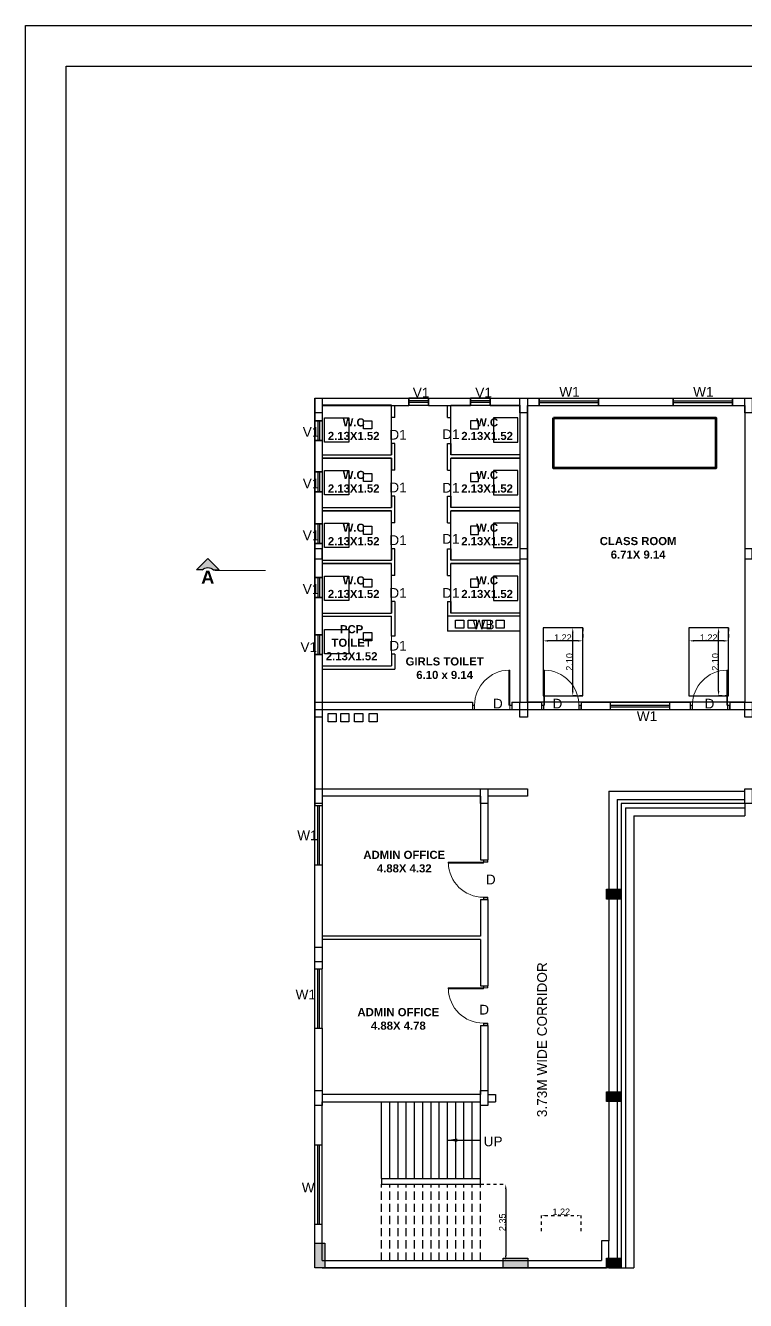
# Model space of a CAD drawing. Header units: metres. Extents: x -1744 to -758, y -4183 to -3914.
# Drawn here: x -1204.61 to -1182.41, y -4125.11 to -4085.82 of the extents above; entities that cross this region are included whole.
import ezdxf
from ezdxf.enums import TextEntityAlignment as Align

# ---------------------------------------------------------------- set-up
doc = ezdxf.new("R2010")
doc.units = ezdxf.units.M
doc.header["$PDMODE"] = 3
doc.linetypes.add('DOT2', pattern=[0.125, 0, -0.125])
doc.linetypes.add('HIDDEN', pattern=[0.375, 0.25, -0.125])
for name, color, linetype in [('A-STAIR-2', 54, 'Continuous'), ('A4-RCC CLMN-F', 4, 'Continuous'), ('BLK_1_FLR_0_BLT_UP_AREA', 13, 'Continuous'), ('BLK_1_FLR_0_DRINKING_WATER', 7, 'Continuous'), ('BLK_1_FLR_0_EXIT_WIDTH_STAIR', 1, 'Continuous'), ('BLK_1_FLR_0_REGULAR_ROOM_1', 2, 'Continuous'), ('BLK_1_FLR_0_WASH', 55, 'Continuous'), ('BLK_1_FLR_0_WATER_CLOSET', 213, 'Continuous'), ('DOOR_OPEN', 180, 'Continuous'), ('TEXT', 7, 'Continuous'), ('TEXT NOTES', 200, 'Continuous'), ('TOILET_VENTILATION', 6, 'Continuous'), ('WALL', 7, 'Continuous'), ('WIN', 4, 'Continuous'), ('WINDOW', 215, 'Continuous')]:
    doc.layers.add(name, color=color, linetype=linetype)
for name, color, linetype, lineweight in [('A_---WALLS', 255, 'Continuous', 30), ('BLK_1_FLR_0_ EXIT_WIDTH_ DOOR', 2, 'Continuous', 9), ('BLK_1_FLR_0_ROOM_1_LIGHT_VENTILATION_1', 232, 'Continuous', 0), ('BLK_1_FLR_0_SP_WC', 233, 'Continuous', 0), ('DOOR', 11, 'Continuous', 18)]:
    doc.layers.add(name, color=color, linetype=linetype, lineweight=lineweight)
doc.styles.add('CORPORATION', font='arial.ttf')
doc.styles.add('KK', font='arial.ttf', dxfattribs={"width": 0.75})
doc.styles.get("Standard").update_dxf_attribs({"font": 'arial.ttf'})
doc.styles.add('TITLE', font='arialbd.ttf')
doc.dimstyles.new('Dim-outter', dxfattribs={"dimtxt": 1, "dimasz": 1, "dimexe": 0, "dimexo": 0, "dimgap": 1, "dimtad": 1, "dimlfac": -1, "dimzin": 3, "dimdsep": 46, "dimtxsty": 'CORPORATION', "dimblk": 'ARCHTICK', "dimcen": 0.125, "dimclrd": 8, "dimclre": 8, "dimclrt": 256, "dimazin": 0, "dimtfac": 0.5, "dimtix": 1, "dimtmove": 2, "dimatfit": 3, "dimfxl": 0, "dimtolj": 1, "dimtzin": 0, "dimarcsym": 0})
doc.dimstyles.new('ISO-25', dxfattribs={"dimscale": 0, "dimtxt": 0.23, "dimasz": 0.15, "dimexe": 1.25, "dimexo": 0.625, "dimgap": 0, "dimtad": 0, "dimzin": 1, "dimdsep": 46, "dimtxsty": 'Standard', "dimblk": 'OBLIQUE', "dimcen": 0, "dimse1": 1, "dimse2": 1, "dimclrd": 256, "dimclrt": 256, "dimadec": 0, "dimazin": 2, "dimtfac": 1, "dimtix": 1, "dimtofl": 0, "dimtmove": 0, "dimatfit": 3, "dimfxl": 0, "dimtolj": 1, "dimarcsym": 0})

# ---------------------------------------------------------------- blocks, each defined once
blk = doc.blocks.new('_ArchTick')
at = {"color": 0, "linetype": 'ByBlock', "const_width": 0.15}
blk.add_lwpolyline([(-0.5, -0.5), (0.5, 0.5)], dxfattribs=at)
blk = doc.blocks.new('D-915')
for p, q in [((70, 900), (50, 900)), ((50, 100), (50, 900)), ((70, 100), (70, 900)), ((50, 100), (70, 100))]:
    blk.add_line(p, q)
for points in [[(0, 100), (50, 100), (50, 0), (0, 0)], [(5, 95), (45, 95), (45, 5), (5, 5)], [(850, 100), (900, 100), (900, 0), (850, 0)], [(855, 95), (895, 95), (895, 5), (855, 5)]]:
    blk.add_lwpolyline(points, close=True)
blk.add_arc((50, 100), 800, 359.9791, 88.5704)
blk = doc.blocks.new('A$C0E13561B')
at = {"ltscale": 0.25}
blk.add_hatch(color=256, dxfattribs=at).paths.add_polyline_path([(0, 0), (-5, -5), (-2.5, -5, -0.412919), (2.5, -5), (5, -5)])
for points in [[(-2.5, -5), (-5, -5), (0, 0)], [(2.5, -5), (5, -5), (0, 0)]]:
    blk.add_lwpolyline(points, dxfattribs=at)
blk.add_arc((0, -7.51), 3.54, 45.1266, 134.8734, dxfattribs=at)
blk = doc.blocks.new('*D540')
at = {"layer": 'BLK_1_FLR_0_EXIT_WIDTH_STAIR', "color": 1, "linetype": 'DOT2', "ltscale": 0.1}
for p, q in [((-1190.583, -4121.525), (-1189.803, -4121.525)), ((-1190.583, -4123.88), (-1189.803, -4123.88))]:
    blk.add_line(p, q, dxfattribs=at)
at = {"layer": 'BLK_1_FLR_0_EXIT_WIDTH_STAIR', "color": 1, "ltscale": 0.1}
blk.add_line((-1189.803, -4121.675), (-1189.803, -4123.73), dxfattribs=at)
for points in [[(-1189.828, -4121.675), (-1189.778, -4121.675), (-1189.803, -4121.525)], [(-1189.828, -4123.73), (-1189.778, -4123.73), (-1189.803, -4123.88)]]:
    blk.add_solid(points, dxfattribs=at)
at = {"layer": 'DEFPOINTS', "color": 0, "ltscale": 0.1}
for p in [(-1190.583, -4121.525), (-1190.583, -4123.88), (-1189.803, -4123.88)]:
    blk.add_point(p, dxfattribs=at)
at = {"layer": 'BLK_1_FLR_0_EXIT_WIDTH_STAIR', "color": 1, "ltscale": 0.1, "insert": (-1189.905, -4122.702), "char_height": 0.2, "attachment_point": 5, "rotation": 90}
blk.add_mtext('\\A1;2.35', dxfattribs=at)
blk = doc.blocks.new('*D562')
at = {"layer": 'BLK_1_FLR_0_ EXIT_WIDTH_ DOOR', "linetype": 'DOT2', "lineweight": -2, "ltscale": 0.05}
for p, q in [((-1188.701, -4122.978), (-1188.701, -4122.489)), ((-1188.601, -4122.489), (-1187.579, -4122.489)), ((-1187.479, -4122.978), (-1187.479, -4122.489))]:
    blk.add_line(p, q, dxfattribs=at)
at = {"layer": 'BLK_1_FLR_0_ EXIT_WIDTH_ DOOR', "ltscale": 0.05}
for points in [[(-1188.601, -4122.472), (-1188.601, -4122.505), (-1188.701, -4122.489)], [(-1187.579, -4122.472), (-1187.579, -4122.505), (-1187.479, -4122.489)]]:
    blk.add_solid(points, dxfattribs=at)
at = {"layer": 'DEFPOINTS', "color": 0, "ltscale": 0.05}
for p in [(-1187.479, -4122.489), (-1188.701, -4123.278), (-1187.479, -4123.278)]:
    blk.add_point(p, dxfattribs=at)
at = {"layer": 'BLK_1_FLR_0_ EXIT_WIDTH_ DOOR', "ltscale": 0.05, "insert": (-1188.09, -4122.378), "char_height": 0.2, "attachment_point": 5, "style": 'CORPORATION'}
blk.add_mtext('\\A1;1.22', dxfattribs=at)
blk = doc.blocks.new('*D589')
at = {"layer": 'DEFPOINTS', "color": 0, "ltscale": 0.1}
for p in [(-1188.65, -4104.381), (-1187.43, -4104.381), (-1188.65, -4104.782)]:
    blk.add_point(p, dxfattribs=at)
at = {"layer": 'DOOR_OPEN', "color": 1, "linetype": 'DOT2', "ltscale": 0.1}
for p, q in [((-1188.65, -4104.381), (-1188.65, -4104.782)), ((-1187.43, -4104.381), (-1187.43, -4104.782))]:
    blk.add_line(p, q, dxfattribs=at)
at = {"layer": 'DOOR_OPEN', "color": 1, "ltscale": 0.1}
blk.add_line((-1187.58, -4104.782), (-1188.5, -4104.782), dxfattribs=at)
for points in [[(-1188.5, -4104.757), (-1188.5, -4104.807), (-1188.65, -4104.782)], [(-1187.58, -4104.757), (-1187.58, -4104.807), (-1187.43, -4104.782)]]:
    blk.add_solid(points, dxfattribs=at)
at = {"layer": 'DOOR_OPEN', "color": 1, "ltscale": 0.1, "insert": (-1188.04, -4104.681), "char_height": 0.2, "attachment_point": 5}
blk.add_mtext('\\A1;1.22', dxfattribs=at)
blk = doc.blocks.new('*D590')
at = {"layer": 'DEFPOINTS', "color": 0, "ltscale": 0.1}
for p in [(-1187.737, -4104.381), (-1187.43, -4104.381), (-1187.43, -4106.481)]:
    blk.add_point(p, dxfattribs=at)
at = {"layer": 'DOOR_OPEN', "color": 2, "linetype": 'DOT2', "ltscale": 0.1}
for p, q in [((-1187.43, -4104.381), (-1187.737, -4104.381)), ((-1187.43, -4106.481), (-1187.737, -4106.481))]:
    blk.add_line(p, q, dxfattribs=at)
at = {"layer": 'DOOR_OPEN', "color": 2, "ltscale": 0.1}
blk.add_line((-1187.737, -4106.331), (-1187.737, -4104.531), dxfattribs=at)
for points in [[(-1187.762, -4104.531), (-1187.712, -4104.531), (-1187.737, -4104.381)], [(-1187.762, -4106.331), (-1187.712, -4106.331), (-1187.737, -4106.481)]]:
    blk.add_solid(points, dxfattribs=at)
at = {"layer": 'DOOR_OPEN', "color": 2, "ltscale": 0.1, "insert": (-1187.839, -4105.431), "char_height": 0.2, "attachment_point": 5, "rotation": 90}
blk.add_mtext('\\A1;2.10', dxfattribs=at)
blk = doc.blocks.new('*D591')
at = {"layer": 'DEFPOINTS', "color": 0, "ltscale": 0.1}
for p in [(-1184.155, -4104.381), (-1182.935, -4104.381), (-1184.155, -4104.782)]:
    blk.add_point(p, dxfattribs=at)
at = {"layer": 'DOOR_OPEN', "color": 1, "linetype": 'DOT2', "ltscale": 0.1}
for p, q in [((-1184.155, -4104.381), (-1184.155, -4104.782)), ((-1182.935, -4104.381), (-1182.935, -4104.782))]:
    blk.add_line(p, q, dxfattribs=at)
at = {"layer": 'DOOR_OPEN', "color": 1, "ltscale": 0.1}
blk.add_line((-1183.085, -4104.782), (-1184.005, -4104.782), dxfattribs=at)
for points in [[(-1184.005, -4104.757), (-1184.005, -4104.807), (-1184.155, -4104.782)], [(-1183.085, -4104.757), (-1183.085, -4104.807), (-1182.935, -4104.782)]]:
    blk.add_solid(points, dxfattribs=at)
at = {"layer": 'DOOR_OPEN', "color": 1, "ltscale": 0.1, "insert": (-1183.545, -4104.681), "char_height": 0.2, "attachment_point": 5}
blk.add_mtext('\\A1;1.22', dxfattribs=at)
blk = doc.blocks.new('*D592')
at = {"layer": 'DEFPOINTS', "color": 0, "ltscale": 0.1}
for p in [(-1183.241, -4104.381), (-1182.935, -4104.381), (-1182.935, -4106.481)]:
    blk.add_point(p, dxfattribs=at)
at = {"layer": 'DOOR_OPEN', "color": 2, "linetype": 'DOT2', "ltscale": 0.1}
for p, q in [((-1182.935, -4104.381), (-1183.241, -4104.381)), ((-1182.935, -4106.481), (-1183.241, -4106.481))]:
    blk.add_line(p, q, dxfattribs=at)
at = {"layer": 'DOOR_OPEN', "color": 2, "ltscale": 0.1}
blk.add_line((-1183.241, -4106.331), (-1183.241, -4104.531), dxfattribs=at)
for points in [[(-1183.266, -4104.531), (-1183.216, -4104.531), (-1183.241, -4104.381)], [(-1183.266, -4106.331), (-1183.216, -4106.331), (-1183.241, -4106.481)]]:
    blk.add_solid(points, dxfattribs=at)
at = {"layer": 'DOOR_OPEN', "color": 2, "ltscale": 0.1, "insert": (-1183.343, -4105.431), "char_height": 0.2, "attachment_point": 5, "rotation": 90}
blk.add_mtext('\\A1;2.10', dxfattribs=at)
blk = doc.blocks.new('A$C1C9B1590')
at = {"layer": 'A4-RCC CLMN-F'}
h = blk.add_hatch(color=256, dxfattribs=at)
h.dxf.hatch_style = 1
h.paths.add_polyline_path([(418.791, 70.225), (418.791, 70.531), (419.249, 70.531), (419.249, 70.225)])
h = blk.add_hatch(color=256, dxfattribs=at)
h.dxf.hatch_style = 1
h.paths.add_polyline_path([(418.791, 63.981), (418.791, 64.286), (419.249, 64.286), (419.249, 63.981)])
h = blk.add_hatch(color=256, dxfattribs=at)
h.dxf.hatch_style = 1
h.paths.add_polyline_path([(409.801, 59.618), (409.801, 58.855), (410.106, 58.855), (410.106, 59.618)])
h = blk.add_hatch(color=256, dxfattribs=at)
h.dxf.hatch_style = 1
h.paths.add_polyline_path([(415.604, 58.855), (415.604, 59.16), (416.368, 59.16), (416.368, 58.855)])
h = blk.add_hatch(color=256, dxfattribs=at)
h.dxf.hatch_style = 1
h.paths.add_polyline_path([(418.791, 58.855), (418.791, 59.16), (419.249, 59.16), (419.249, 58.855)])
at = {"color": 1}
blk.add_lwpolyline([(400.88, 97.145), (543.859, 97.145), (543.859, 10.145), (400.88, 10.145)], close=True, dxfattribs=at)
at = {"layer": 'A-STAIR-2', "linetype": 'Continuous'}
for p, q in [((418.868, 73.546), (423.059, 73.546)), ((418.868, 73.546), (418.868, 59.693)), ((419.122, 73.292), (423.059, 73.292)), ((419.122, 73.292), (419.122, 58.855)), ((423.059, 73.165), (423.059, 72.784)), ((419.376, 73.038), (423.059, 73.038)), ((419.376, 73.038), (419.376, 58.855)), ((419.63, 72.784), (423.059, 72.784)), ((419.63, 72.784), (419.63, 58.855)), ((411.858, 61.616), (411.858, 63.97)), ((412.112, 61.616), (412.112, 63.97)), ((412.366, 61.616), (412.366, 63.97)), ((412.62, 61.616), (412.62, 63.97)), ((412.874, 61.616), (412.874, 63.97)), ((413.128, 61.616), (413.128, 63.97)), ((413.382, 61.616), (413.382, 63.97)), ((413.636, 61.616), (413.636, 63.97)), ((413.89, 61.616), (413.89, 63.97)), ((414.144, 61.616), (414.144, 63.97)), ((414.398, 61.616), (414.398, 63.97)), ((414.652, 61.616), (414.652, 63.97)), ((414.906, 61.616), (414.906, 63.97)), ((411.858, 61.616), (411.858, 61.438)), ((411.858, 61.616), (414.906, 61.616)), ((411.858, 61.438), (414.906, 61.438)), ((414.906, 61.438), (414.906, 61.616))]:
    blk.add_line(p, q, dxfattribs=at)
at = {"layer": 'A-STAIR-2', "linetype": 'HIDDEN'}
for p, q in [((411.858, 59.083), (411.858, 61.438)), ((412.112, 59.083), (412.112, 61.438)), ((412.366, 59.083), (412.366, 61.438)), ((412.62, 59.083), (412.62, 61.438)), ((412.874, 59.083), (412.874, 61.438)), ((413.128, 59.083), (413.128, 61.438)), ((413.382, 59.083), (413.382, 61.438)), ((413.636, 59.083), (413.636, 61.438)), ((413.89, 59.083), (413.89, 61.438)), ((414.144, 59.083), (414.144, 61.438)), ((414.398, 59.083), (414.398, 61.438)), ((414.652, 59.083), (414.652, 61.438)), ((414.906, 59.083), (414.906, 61.438))]:
    blk.add_line(p, q, dxfattribs=at)
at = {"layer": 'A4-RCC CLMN-F'}
for points in [[(409.801, 85.662), (410.029, 85.662), (410.029, 85.205), (409.801, 85.205)], [(416.125, 85.662), (416.354, 85.662), (416.354, 85.205), (416.125, 85.205)], [(423.059, 85.662), (423.288, 85.662), (423.288, 85.205), (423.059, 85.205)], [(409.801, 76.289), (410.029, 76.289), (410.029, 75.832), (409.801, 75.832)], [(416.125, 76.289), (416.354, 76.289), (416.354, 75.832), (416.125, 75.832)], [(423.059, 76.289), (423.288, 76.289), (423.288, 75.832), (423.059, 75.832)], [(409.801, 73.622), (410.029, 73.622), (410.029, 73.165), (409.801, 73.165)], [(414.906, 73.622), (415.135, 73.622), (415.135, 73.165), (414.906, 73.165)], [(423.059, 73.622), (423.288, 73.622), (423.288, 73.165), (423.059, 73.165)], [(409.801, 68.745), (410.029, 68.745), (410.029, 68.288), (409.801, 68.288)], [(409.801, 64.323), (410.029, 64.323), (410.029, 63.866), (409.801, 63.866)], [(414.906, 64.323), (415.135, 64.323), (415.135, 63.866), (414.906, 63.866)]]:
    blk.add_lwpolyline(points, close=True, dxfattribs=at)
for points in [[(409.801, 80.709), (410.029, 80.709), (410.029, 81.014), (409.801, 81.014), (409.801, 80.709)], [(416.125, 80.709), (416.354, 80.709), (416.354, 81.014), (416.125, 81.014), (416.125, 80.709)], [(423.059, 80.709), (423.288, 80.709), (423.288, 81.014), (423.059, 81.014), (423.059, 80.709)]]:
    blk.add_lwpolyline(points, dxfattribs=at)
at = {"layer": 'A_---WALLS'}
for p, q in [((409.801, 85.662), (412.699, 85.662)), ((409.801, 85.662), (409.801, 84.962)), ((413.309, 85.662), (414.598, 85.662)), ((415.208, 85.662), (416.721, 85.662)), ((418.55, 85.662), (420.847, 85.662)), ((422.676, 85.662), (423.656, 85.662)), ((410.029, 85.433), (412.699, 85.433)), ((410.029, 85.433), (410.029, 84.962)), ((413.309, 85.433), (414.598, 85.433)), ((415.208, 85.433), (416.125, 85.433)), ((416.125, 85.433), (416.125, 76.289)), ((416.354, 85.433), (416.721, 85.433)), ((416.354, 85.433), (416.354, 76.289)), ((418.55, 85.433), (420.847, 85.433)), ((422.676, 85.433), (423.059, 85.433)), ((423.059, 85.433), (423.059, 76.289)), ((409.801, 84.353), (409.801, 83.388)), ((410.029, 84.353), (410.029, 83.388)), ((409.801, 82.778), (409.801, 81.786)), ((410.029, 82.778), (410.029, 81.786)), ((409.801, 81.177), (409.801, 80.131)), ((410.029, 81.177), (410.029, 80.131)), ((412.163, 79.955), (412.163, 80.563)), ((409.801, 79.521), (409.801, 77.839)), ((410.029, 79.521), (410.029, 77.839)), ((409.801, 77.756), (409.801, 76.061)), ((410.029, 77.756), (410.029, 76.289)), ((410.029, 76.289), (414.658, 76.289)), ((414.658, 76.289), (414.658, 76.061)), ((415.878, 76.289), (416.125, 76.289)), ((415.878, 76.289), (415.878, 76.061)), ((415.878, 76.289), (416.125, 76.289)), ((416.354, 76.289), (416.788, 76.289)), ((416.788, 76.289), (416.788, 76.061)), ((418.01, 76.289), (418.902, 76.289)), ((418.01, 76.289), (418.01, 76.061)), ((420.731, 76.289), (421.37, 76.289)), ((421.37, 76.289), (421.37, 76.061)), ((422.592, 76.289), (423.059, 76.289)), ((422.592, 76.289), (422.592, 76.061)), ((409.801, 76.061), (409.801, 73.622)), ((409.801, 76.061), (414.658, 76.061)), ((410.029, 76.061), (410.029, 73.622)), ((414.658, 76.061), (415.878, 76.061)), ((415.878, 76.061), (418.902, 76.061)), ((420.731, 76.061), (423.288, 76.061)), ((422.812, 76.061), (425.836, 76.061)), ((409.801, 73.622), (416.354, 73.622)), ((409.801, 73.622), (409.801, 73.103)), ((416.354, 73.622), (416.354, 73.394)), ((409.801, 73.103), (410.029, 73.103)), ((414.906, 73.394), (410.029, 73.394)), ((410.029, 73.394), (410.029, 73.103)), ((414.906, 73.394), (414.906, 71.428)), ((415.135, 73.394), (415.135, 71.428)), ((416.354, 73.394), (415.135, 73.394)), ((409.801, 71.274), (410.029, 71.274)), ((409.801, 68.077), (409.801, 71.274)), ((410.029, 71.274), (410.029, 69.076)), ((410.029, 71.274), (410.029, 68.077)), ((414.906, 71.428), (415.135, 71.428)), ((418.791, 70.225), (418.791, 70.531)), ((418.791, 70.531), (419.249, 70.531)), ((419.249, 70.531), (419.249, 70.225)), ((414.906, 70.209), (415.135, 70.209)), ((414.906, 70.209), (414.906, 69.076)), ((415.135, 70.209), (415.135, 67.551)), ((419.249, 70.225), (418.791, 70.225)), ((414.906, 69.076), (410.029, 69.076)), ((414.906, 68.974), (410.029, 68.974)), ((414.906, 68.974), (414.906, 67.551)), ((409.801, 68.077), (410.029, 68.077)), ((414.906, 67.551), (415.135, 67.551)), ((409.801, 62.646), (409.801, 66.248)), ((409.801, 66.248), (410.029, 66.248)), ((410.029, 66.248), (410.029, 64.199)), ((414.906, 66.331), (414.906, 64.199)), ((414.906, 66.331), (415.135, 66.331)), ((415.135, 66.331), (415.135, 64.199)), ((414.906, 64.199), (410.029, 64.199)), ((415.135, 64.199), (415.367, 64.199)), ((415.367, 64.199), (415.367, 63.97)), ((418.791, 63.981), (418.791, 64.286)), ((418.791, 64.286), (419.249, 64.286)), ((419.249, 64.286), (419.249, 63.981)), ((409.801, 62.646), (409.801, 63.97)), ((410.029, 63.97), (414.906, 63.97)), ((410.029, 62.646), (410.029, 63.97)), ((415.135, 63.97), (415.367, 63.97)), ((419.249, 63.981), (418.791, 63.981)), ((409.801, 58.855), (409.801, 60.207)), ((410.029, 59.083), (410.029, 60.207)), ((409.801, 59.618), (410.106, 59.618)), ((409.801, 58.855), (409.801, 59.618)), ((410.106, 59.618), (410.106, 58.855)), ((418.868, 59.693), (418.64, 59.693)), ((418.64, 59.693), (418.64, 59.083)), ((418.868, 59.083), (418.868, 59.693)), ((410.029, 59.083), (418.64, 59.083)), ((415.604, 58.855), (415.604, 59.16)), ((415.604, 59.16), (416.368, 59.16)), ((416.368, 59.16), (416.368, 58.855)), ((418.791, 58.855), (418.791, 59.16)), ((418.791, 59.16), (419.249, 59.16)), ((419.249, 59.16), (419.249, 58.855)), ((410.106, 58.855), (409.801, 58.855)), ((410.029, 58.855), (418.791, 58.855)), ((416.368, 58.855), (415.604, 58.855)), ((419.249, 58.855), (418.791, 58.855)), ((418.868, 58.855), (419.63, 58.855))]:
    blk.add_line(p, q, dxfattribs=at)
blk.add_lwpolyline([(402.13, 95.895), (542.609, 95.895), (542.609, 11.395), (402.13, 11.395)], close=True, dxfattribs=at)
for points in [[(409.801, 84.962), (409.801, 85.662), (412.699, 85.662)], [(413.309, 85.662), (414.598, 85.662)], [(415.208, 85.662), (416.721, 85.662)], [(418.55, 85.662), (420.847, 85.662)], [(422.676, 85.662), (423.656, 85.662)], [(409.801, 83.388), (409.801, 84.369)], [(409.801, 81.786), (409.801, 82.783)], [(409.801, 80.131), (409.801, 81.181)], [(409.801, 77.839), (409.801, 79.527)], [(410.029, 58.855), (410.029, 58.855), (409.801, 58.855), (409.801, 60.207)]]:
    blk.add_lwpolyline(points, dxfattribs=at)
at = {"layer": 'TEXT NOTES', "linetype": 'HIDDEN', "ltscale": 0.75, "const_width": 0.03}
blk.add_lwpolyline([(406.724, 80.35), (408.284, 80.35)], dxfattribs=at)
at = {"layer": 'WIN'}
for p, q in [((412.163, 85.068), (412.163, 85.433)), ((412.264, 85.068), (412.264, 85.433)), ((413.89, 85.068), (413.89, 85.433)), ((413.992, 85.068), (413.992, 85.433)), ((412.264, 85.068), (412.163, 85.068)), ((413.89, 85.068), (413.992, 85.068)), ((412.264, 84.268), (412.163, 84.268)), ((412.163, 84.268), (412.163, 83.915)), ((412.264, 83.442), (412.264, 84.268)), ((413.89, 83.443), (413.89, 84.268)), ((413.89, 84.268), (413.992, 84.268)), ((413.992, 84.268), (413.992, 83.916)), ((410.029, 83.916), (412.163, 83.916)), ((410.029, 83.814), (412.163, 83.814)), ((412.163, 83.814), (412.163, 83.442)), ((416.125, 83.916), (413.992, 83.916)), ((416.125, 83.814), (413.992, 83.814)), ((413.992, 83.443), (413.992, 83.814)), ((412.264, 83.442), (412.163, 83.442)), ((413.89, 83.443), (413.992, 83.443)), ((412.264, 82.642), (412.163, 82.642)), ((412.163, 82.642), (412.163, 82.29)), ((412.264, 81.817), (412.264, 82.642)), ((413.89, 82.643), (413.992, 82.643)), ((413.89, 81.817), (413.89, 82.643)), ((413.992, 82.643), (413.992, 82.29)), ((410.029, 82.29), (412.163, 82.29)), ((410.029, 82.188), (412.163, 82.188)), ((412.163, 81.58), (412.163, 82.188)), ((416.125, 82.29), (413.992, 82.29)), ((413.992, 81.581), (413.992, 82.189)), ((416.125, 82.188), (413.992, 82.188)), ((412.264, 81.817), (412.163, 81.817)), ((413.89, 81.817), (413.992, 81.817)), ((412.163, 81.017), (412.163, 80.664)), ((412.264, 81.017), (412.163, 81.017)), ((412.265, 80.191), (412.264, 81.017)), ((413.89, 81.017), (413.992, 81.017)), ((413.89, 80.191), (413.89, 81.017)), ((413.992, 81.017), (413.992, 80.664)), ((410.029, 80.664), (412.163, 80.664)), ((410.029, 80.563), (412.163, 80.563)), ((416.125, 80.664), (413.992, 80.664)), ((416.125, 80.563), (413.992, 80.563)), ((413.992, 79.955), (413.992, 80.563)), ((412.265, 80.191), (412.163, 80.191)), ((413.89, 80.191), (413.992, 80.191)), ((412.163, 79.391), (412.163, 79.039)), ((412.264, 79.391), (412.163, 79.391)), ((412.264, 79.391), (412.264, 78.329)), ((413.89, 79.391), (413.89, 78.937)), ((413.89, 79.391), (413.992, 79.391)), ((413.992, 79.391), (413.992, 79.039)), ((410.029, 79.039), (412.163, 79.039)), ((416.125, 79.039), (413.992, 79.039)), ((410.029, 78.937), (412.163, 78.937)), ((412.163, 78.329), (412.163, 78.937)), ((416.125, 78.937), (413.89, 78.937)), ((412.265, 78.329), (412.163, 78.329)), ((410.029, 77.413), (412.163, 77.413)), ((412.264, 77.766), (412.163, 77.766)), ((412.163, 77.766), (412.163, 77.413)), ((412.264, 77.766), (412.264, 77.312)), ((410.029, 77.312), (412.264, 77.312))]:
    blk.add_line(p, q, dxfattribs=at)
at = {"layer": 'WINDOW', "linetype": 'Continuous'}
for p, q in [((412.699, 85.662), (412.699, 85.433)), ((413.309, 85.662), (412.699, 85.662)), ((412.699, 85.433), (412.699, 85.662)), ((413.309, 85.662), (413.309, 85.433)), ((413.309, 85.433), (413.309, 85.662)), ((414.598, 85.433), (414.598, 85.662)), ((415.208, 85.662), (414.598, 85.662)), ((414.598, 85.662), (414.598, 85.433)), ((415.208, 85.662), (415.208, 85.433)), ((415.208, 85.433), (415.208, 85.662)), ((416.721, 85.433), (416.721, 85.662)), ((416.721, 85.662), (416.721, 85.433)), ((416.721, 85.662), (418.55, 85.662)), ((418.55, 85.433), (418.55, 85.662)), ((418.55, 85.662), (418.55, 85.433)), ((420.847, 85.433), (420.847, 85.662)), ((420.847, 85.662), (420.847, 85.433)), ((420.847, 85.662), (422.676, 85.662)), ((422.676, 85.433), (422.676, 85.662)), ((422.676, 85.662), (422.676, 85.433)), ((413.309, 85.573), (412.699, 85.573)), ((413.309, 85.573), (412.699, 85.573)), ((413.309, 85.522), (412.699, 85.522)), ((413.309, 85.522), (412.699, 85.522)), ((413.309, 85.433), (412.699, 85.433)), ((415.208, 85.573), (414.598, 85.573)), ((415.208, 85.573), (414.598, 85.573)), ((415.208, 85.522), (414.598, 85.522)), ((415.208, 85.522), (414.598, 85.522)), ((415.208, 85.433), (414.598, 85.433)), ((416.721, 85.573), (418.55, 85.573)), ((416.721, 85.573), (418.55, 85.573)), ((416.721, 85.522), (418.55, 85.522)), ((416.721, 85.522), (418.55, 85.522)), ((416.721, 85.433), (418.55, 85.433)), ((420.847, 85.573), (422.676, 85.573)), ((420.847, 85.573), (422.676, 85.573)), ((420.847, 85.522), (422.676, 85.522)), ((420.847, 85.522), (422.676, 85.522)), ((420.847, 85.433), (422.676, 85.433)), ((409.801, 84.962), (410.029, 84.962)), ((410.029, 84.962), (409.801, 84.962)), ((409.801, 84.962), (409.801, 84.353)), ((409.89, 84.962), (409.89, 84.353)), ((409.89, 84.962), (409.89, 84.353)), ((409.94, 84.962), (409.94, 84.353)), ((409.94, 84.962), (409.94, 84.353)), ((410.029, 84.962), (410.029, 84.353)), ((409.801, 84.353), (410.029, 84.353)), ((410.029, 84.353), (409.801, 84.353)), ((409.801, 83.388), (410.029, 83.388)), ((410.029, 83.388), (409.801, 83.388)), ((409.801, 83.388), (409.801, 82.778)), ((409.89, 83.388), (409.89, 82.778)), ((409.89, 83.388), (409.89, 82.778)), ((409.94, 83.388), (409.94, 82.778)), ((409.94, 83.388), (409.94, 82.778)), ((410.029, 83.388), (410.029, 82.778)), ((410.029, 82.778), (409.801, 82.778)), ((409.801, 82.778), (410.029, 82.778)), ((410.029, 81.786), (409.801, 81.786)), ((409.801, 81.786), (410.029, 81.786)), ((409.801, 81.786), (409.801, 81.177)), ((409.89, 81.786), (409.89, 81.177)), ((409.89, 81.786), (409.89, 81.177)), ((409.94, 81.786), (409.94, 81.177)), ((409.94, 81.786), (409.94, 81.177)), ((410.029, 81.786), (410.029, 81.177)), ((409.801, 81.177), (410.029, 81.177)), ((410.029, 81.177), (409.801, 81.177)), ((410.029, 80.131), (409.801, 80.131)), ((409.801, 80.131), (410.029, 80.131)), ((409.801, 80.131), (409.801, 79.521)), ((409.89, 80.131), (409.89, 79.521)), ((409.89, 80.131), (409.89, 79.521)), ((409.94, 80.131), (409.94, 79.521)), ((409.94, 80.131), (409.94, 79.521)), ((410.029, 80.131), (410.029, 79.521)), ((409.801, 79.521), (410.029, 79.521)), ((410.029, 79.521), (409.801, 79.521)), ((413.89, 78.937), (413.89, 78.48)), ((409.801, 78.366), (410.029, 78.366)), ((410.029, 78.366), (409.801, 78.366)), ((409.801, 78.366), (409.801, 77.756)), ((409.89, 78.366), (409.89, 77.756)), ((409.89, 78.366), (409.89, 77.756)), ((409.94, 78.366), (409.94, 77.756)), ((409.94, 78.366), (409.94, 77.756)), ((410.029, 78.366), (410.029, 77.756)), ((416.125, 78.48), (413.89, 78.48)), ((409.801, 77.756), (410.029, 77.756)), ((410.029, 77.756), (409.801, 77.756)), ((418.902, 76.289), (418.902, 76.061)), ((418.902, 76.289), (420.731, 76.289)), ((418.902, 76.289), (418.902, 76.061)), ((420.731, 76.289), (420.731, 76.061)), ((420.731, 76.289), (420.731, 76.061)), ((418.902, 76.2), (420.731, 76.2)), ((418.902, 76.2), (420.731, 76.2)), ((418.902, 76.149), (420.731, 76.149)), ((418.902, 76.149), (420.731, 76.149)), ((418.902, 76.061), (420.731, 76.061)), ((409.801, 71.274), (409.801, 73.103)), ((409.89, 71.274), (409.89, 73.103)), ((409.89, 71.274), (409.89, 73.103)), ((409.94, 71.274), (409.94, 73.103)), ((409.94, 71.274), (409.94, 73.103)), ((410.029, 73.103), (410.029, 71.274)), ((409.801, 66.248), (409.801, 68.077)), ((409.89, 66.248), (409.89, 68.077)), ((409.89, 66.248), (409.89, 68.077)), ((409.94, 66.248), (409.94, 68.077)), ((409.94, 66.248), (409.94, 68.077)), ((410.029, 66.248), (410.029, 68.077)), ((409.801, 62.646), (410.029, 62.646)), ((409.801, 60.207), (409.801, 62.646)), ((409.89, 60.207), (409.89, 62.646)), ((409.89, 60.207), (409.89, 62.646)), ((409.94, 60.207), (409.94, 62.646)), ((410.029, 60.207), (410.029, 62.646)), ((409.94, 60.207), (409.94, 62.341)), ((409.801, 60.207), (410.029, 60.207))]:
    blk.add_line(p, q, dxfattribs=at)
at = {"layer": 'DOOR', "xscale": -0.001354666666666, "yscale": 0.001354666666666, "zscale": 0.001354666666666}
for p, rotation in [((415.878, 76.061), 7.15959292e-08), ((422.592, 76.061), 7.15959292e-08), ((415.135, 71.428), 90.00000007159593), ((415.135, 67.551), 90.00000007159593)]:
    blk.add_blockref('D-915', p, dxfattribs=dict(at, rotation=rotation))
at = {"layer": 'DOOR', "xscale": 0.001354666666666, "yscale": 0.001354666666666, "zscale": 0.001354666666666}
blk.add_blockref('D-915', (416.788, 76.061), dxfattribs=at)
at = {"layer": 'TEXT NOTES', "linetype": 'HIDDEN', "ltscale": 0.75, "xscale": -0.0703125, "yscale": 0.0703125, "zscale": 0.0703125}
blk.add_blockref('A$C0E13561B', (406.502, 80.719), dxfattribs=at)
at = {"layer": 'TEXT', "char_height": 0.25, "width": 6.85278, "attachment_point": 5, "style": 'TITLE'}
for s, insert in [('\\A1;W.C\\P2.13X1.52', (410.998, 84.703)), ('\\A1;W.C\\P2.13X1.52', (415.111, 84.703)), ('\\A1;W.C\\P2.13X1.52', (410.998, 83.084)), ('\\A1;W.C\\P2.13X1.52', (415.111, 83.084)), ('\\A1;W.C\\P2.13X1.52', (410.998, 81.458)), ('\\A1;W.C\\P2.13X1.52', (415.111, 81.458)), ('\\A1;CLASS ROOM\\P6.71X 9.14', (419.767, 81.046)), ('\\A1;W.C\\P2.13X1.52', (410.998, 79.833)), ('\\A1;W.C\\P2.13X1.52', (415.111, 79.833)), ('\\A1;PCP\\PTOILET\\P2.13X1.52', (410.935, 78.121)), ('\\A1;GIRLS TOILET\\P6.10 x 9.14', (413.802, 77.337)), ('\\A1;ADMIN OFFICE\\P4.88X 4.32', (412.557, 71.376)), ('\\A1;ADMIN OFFICE\\P4.88X 4.78', (412.375, 66.528))]:
    blk.add_mtext(s, dxfattribs=dict(at, insert=insert))
at = {"layer": 'TEXT NOTES', "style": 'KK'}
for s, p in [('V1', (412.82, 85.681)), ('V1', (414.746, 85.681)), ('W1', (417.338, 85.707)), ('W1', (421.464, 85.707)), ('V1', (409.428, 84.469)), ('D1', (412.097, 84.384)), ('D1', (413.727, 84.398)), ('V1', (409.428, 82.883)), ('D1', (412.097, 82.758)), ('D1', (413.727, 82.75)), ('V1', (409.428, 81.282)), ('D1', (412.097, 81.133)), ('D1', (413.727, 81.175)), ('V1', (409.428, 79.628)), ('D1', (412.097, 79.507)), ('D1', (413.727, 79.507)), ('WB', (414.664, 78.532)), ('V1', (409.357, 77.839)), ('D1', (412.097, 77.881)), ('D', (415.292, 76.096)), ('D', (417.127, 76.096)), ('D', (421.816, 76.096)), ('W1', (419.726, 75.71)), ('W1', (409.258, 72.037)), ('D', (415.072, 70.675)), ('W1', (409.207, 67.133)), ('D', (414.87, 66.664)), ('UP', (415.005, 62.605)), ('W', (409.398, 61.185))]:
    blk.add_text(s, height=0.3, dxfattribs=at).set_placement(p)
at = {"layer": 'TEXT NOTES', "linetype": 'HIDDEN', "ltscale": 0.75, "style": 'TITLE'}
blk.add_text('A', height=0.4, dxfattribs=at).set_placement((406.499, 80.146), align=Align.MIDDLE_CENTER)
at = {"layer": 'TEXT NOTES', "style": 'KK'}
blk.add_text('3.73M WIDE CORRIDOR', height=0.3, rotation=90, dxfattribs=at).set_placement((416.954, 63.502))
at = {"layer": 'WALL', "color": 3}
blk.add_leader([(413.89, 62.793), (414.906, 62.793)], dimstyle='Dim-outter', override={"dimasz": 0.3, "dimtad": 0, "dimfxl": 10, "dimfxlon": 1}, dxfattribs=at)

msp = doc.modelspace()

# ---------------------------------------------------------------- linework, layer by layer
at = {"layer": 'BLK_1_FLR_0_BLT_UP_AREA', "color": 26}
msp.add_lwpolyline([(-1195.68798, -4124.10829), (-1195.68798, -4097.3014), (-1086.95058, -4097.3014), (-1086.95058, -4121.11098), (-1096.39938, -4121.11098), (-1096.39938, -4109.7982), (-1136.93778, -4109.7982), (-1136.93778, -4115.89522), (-1147.75818, -4115.89522), (-1147.75818, -4109.7982), (-1186.23918, -4109.7982), (-1186.23918, -4124.10829)], close=True, dxfattribs=at)
at = {"layer": 'BLK_1_FLR_0_DRINKING_WATER', "color": 7}
for points in [[(-1195.27951, -4107.02516), (-1195.02951, -4107.02516), (-1195.02951, -4107.27516), (-1195.27951, -4107.27516)], [(-1194.88656, -4107.02516), (-1194.63656, -4107.02516), (-1194.63656, -4107.27516), (-1194.88656, -4107.27516)], [(-1194.46123, -4107.02516), (-1194.21123, -4107.02516), (-1194.21123, -4107.27516), (-1194.46123, -4107.27516)], [(-1194.01357, -4107.02516), (-1193.76357, -4107.02516), (-1193.76357, -4107.27516), (-1194.01357, -4107.27516)]]:
    msp.add_lwpolyline(points, close=True, dxfattribs=at)
at = {"layer": 'BLK_1_FLR_0_REGULAR_ROOM_1', "color": 3}
msp.add_lwpolyline([(-1189.13478, -4097.53), (-1182.42918, -4097.53), (-1182.42918, -4106.674), (-1189.13478, -4106.674)], close=True, dxfattribs=at)
at = {"layer": 'BLK_1_FLR_0_ROOM_1_LIGHT_VENTILATION_1', "color": 232, "lineweight": 60}
msp.add_lwpolyline([(-1188.32592, -4097.90959), (-1183.32592, -4097.90959), (-1183.32592, -4099.45959), (-1188.32592, -4099.45959)], close=True, dxfattribs=at)
at = {"layer": 'BLK_1_FLR_0_SP_WC'}
msp.add_lwpolyline([(-1193.32578, -4104.02605), (-1195.45938, -4104.02605), (-1195.45938, -4105.55005), (-1193.32578, -4105.55005)], close=True, dxfattribs=at)
at = {"layer": 'BLK_1_FLR_0_WASH', "color": 60, "elevation": -114.12601}
for points in [[(-1194.1833, -4098.24959), (-1194.1833, -4097.99959), (-1193.9333, -4097.99959), (-1193.9333, -4098.24959)], [(-1190.63947, -4098.24959), (-1190.63947, -4097.99959), (-1190.88947, -4097.99959), (-1190.88947, -4098.24959)], [(-1194.1833, -4099.87519), (-1194.1833, -4099.62519), (-1193.9333, -4099.62519), (-1193.9333, -4099.87519)], [(-1190.63947, -4099.87519), (-1190.63947, -4099.62519), (-1190.88947, -4099.62519), (-1190.88947, -4099.87519)], [(-1194.1833, -4101.50079), (-1194.1833, -4101.25079), (-1193.9333, -4101.25079), (-1193.9333, -4101.50079)], [(-1190.63947, -4101.50079), (-1190.63947, -4101.25079), (-1190.88947, -4101.25079), (-1190.88947, -4101.50079)], [(-1194.1833, -4103.12639), (-1194.1833, -4102.87639), (-1193.9333, -4102.87639), (-1193.9333, -4103.12639)], [(-1190.63947, -4103.12639), (-1190.63947, -4102.87639), (-1190.88947, -4102.87639), (-1190.88947, -4103.12639)], [(-1194.1833, -4104.77682), (-1194.1833, -4104.52682), (-1193.9333, -4104.52682), (-1193.9333, -4104.77682)]]:
    msp.add_lwpolyline(points, close=True, dxfattribs=at)
at = {"layer": 'BLK_1_FLR_0_WASH', "color": 55}
for points in [[(-1191.34902, -4104.14555), (-1191.09902, -4104.14555), (-1191.09902, -4104.39555), (-1191.34902, -4104.39555)], [(-1190.95653, -4104.14555), (-1190.70653, -4104.14555), (-1190.70653, -4104.39555), (-1190.95653, -4104.39555)], [(-1190.52386, -4104.14555), (-1190.27386, -4104.14555), (-1190.27386, -4104.39555), (-1190.52386, -4104.39555)], [(-1190.0985, -4104.14555), (-1189.8485, -4104.14555), (-1189.8485, -4104.39555), (-1190.0985, -4104.39555)]]:
    msp.add_lwpolyline(points, close=True, dxfattribs=at)
at = {"layer": 'BLK_1_FLR_0_WATER_CLOSET', "color": 2}
for points in [[(-1193.32578, -4097.52365), (-1195.45938, -4097.52365), (-1195.45938, -4099.04765), (-1193.32578, -4099.04765)], [(-1191.49698, -4097.52365), (-1189.36338, -4097.52365), (-1189.36338, -4099.04765), (-1191.49698, -4099.04765)], [(-1193.32578, -4099.14925), (-1195.45938, -4099.14925), (-1195.45938, -4100.67325), (-1193.32578, -4100.67325)], [(-1191.49698, -4099.14925), (-1189.36338, -4099.14925), (-1189.36338, -4100.67325), (-1191.49698, -4100.67325)], [(-1193.32578, -4100.77485), (-1195.45938, -4100.77485), (-1195.45938, -4102.29885), (-1193.32578, -4102.29885)], [(-1191.49698, -4100.77485), (-1189.36338, -4100.77485), (-1189.36338, -4102.29885), (-1191.49698, -4102.29885)], [(-1193.32578, -4102.40045), (-1195.45938, -4102.40045), (-1195.45938, -4103.92445), (-1193.32578, -4103.92445)], [(-1191.49698, -4102.40045), (-1189.36338, -4102.40045), (-1189.36338, -4103.92445), (-1191.49698, -4103.92445)]]:
    msp.add_lwpolyline(points, close=True, dxfattribs=at)
at = {"layer": 'DOOR_OPEN', "color": 180}
for points in [[(-1188.65038, -4106.48104), (-1187.43038, -4106.48104), (-1187.43038, -4104.38104), (-1188.65038, -4104.38104)], [(-1184.15486, -4106.48104), (-1182.93486, -4106.48104), (-1182.93486, -4104.38104), (-1184.15486, -4104.38104)]]:
    msp.add_lwpolyline(points, close=True, dxfattribs=at)
at = {"layer": 'TOILET_VENTILATION', "color": 6}
for points in [[(-1195.39442, -4098.65838), (-1195.39442, -4097.90838), (-1194.64442, -4097.90838), (-1194.64442, -4098.65838)], [(-1189.42834, -4098.65838), (-1189.42834, -4097.90838), (-1190.17834, -4097.90838), (-1190.17834, -4098.65838)], [(-1195.39442, -4100.28398), (-1195.39442, -4099.53398), (-1194.64442, -4099.53398), (-1194.64442, -4100.28398)], [(-1189.42834, -4100.28398), (-1189.42834, -4099.53398), (-1190.17834, -4099.53398), (-1190.17834, -4100.28398)], [(-1195.39442, -4101.90958), (-1195.39442, -4101.15958), (-1194.64442, -4101.15958), (-1194.64442, -4101.90958)], [(-1189.42834, -4101.90958), (-1189.42834, -4101.15958), (-1190.17834, -4101.15958), (-1190.17834, -4101.90958)], [(-1195.39442, -4103.53518), (-1195.39442, -4102.78518), (-1194.64442, -4102.78518), (-1194.64442, -4103.53518)], [(-1189.42834, -4103.53518), (-1189.42834, -4102.78518), (-1190.17834, -4102.78518), (-1190.17834, -4103.53518)], [(-1195.39442, -4105.1856), (-1195.39442, -4104.4356), (-1194.64442, -4104.4356), (-1194.64442, -4105.1856)]]:
    msp.add_lwpolyline(points, close=True, dxfattribs=at)

# ---------------------------------------------------------------- block references
at = {"layer": 'WALL'}
msp.add_blockref('A$C1C9B1590', (-1605.48862, -4182.96317), dxfattribs=at)

# ---------------------------------------------------------------- dimensions: what is measured, and where the dimension line sits
at = {"layer": 'BLK_1_FLR_0_ EXIT_WIDTH_ DOOR', "ltscale": 0.05}
dim = msp.add_linear_dim(base=(-1187.4788, -4122.48877), p1=(-1188.70059, -4123.27822), p2=(-1187.4788, -4123.27822), dimstyle='Dim-outter', override={"dimtxt": 0.2, "dimasz": 0.1, "dimexo": 0.3, "dimgap": 0.01, "dimpost": '\\X', "dimsah": 1, "dimclrd": 256, "dimclre": 256}, dxfattribs=at)
dim.commit()
dim.dimension.update_dxf_attribs({"geometry": '*D562', "text_midpoint": (-1188.0897, -4122.37836)})
at = {"layer": 'BLK_1_FLR_0_EXIT_WIDTH_STAIR', "color": 1, "ltscale": 0.1}
dim = msp.add_linear_dim(base=(-1189.80263, -4123.87969), p1=(-1190.58258, -4121.52524), p2=(-1190.58258, -4123.87969), angle=90, dimstyle='ISO-25', override={"dimscale": 1, "dimtxt": 0.2, "dimexe": 0, "dimexo": 0, "dimtad": 1, "dimsah": 1, "dimse1": 0, "dimse2": 0, "dimclrd": 1, "dimclre": 1, "dimclrt": 1, "dimfxl": 0, "dimlwd": 65535, "dimlwe": 65535}, dxfattribs=at)
dim.commit()
dim.dimension.update_dxf_attribs({"geometry": '*D540', "text_midpoint": (-1189.90482, -4122.70247)})
at = {"layer": 'DOOR_OPEN', "color": 1, "ltscale": 0.1}
for base, p1, p2, picture, middle in [((-1188.65038, -4104.78157), (-1187.43038, -4104.38104), (-1188.65038, -4104.38104), '*D589', (-1188.04038, -4104.68116)), ((-1184.15486, -4104.78157), (-1182.93486, -4104.38104), (-1184.15486, -4104.38104), '*D591', (-1183.54486, -4104.68116))]:
    dim = msp.add_linear_dim(base=base, p1=p1, p2=p2, dimstyle='ISO-25', override={"dimscale": 1, "dimtxt": 0.2, "dimexe": 0, "dimexo": 0, "dimtad": 1, "dimsah": 1, "dimse1": 0, "dimse2": 0, "dimclrd": 1, "dimclre": 1, "dimclrt": 1, "dimfxl": 0, "dimlwd": 65535, "dimlwe": 65535}, dxfattribs=at)
    dim.commit()
    dim.dimension.update_dxf_attribs({"geometry": picture, "text_midpoint": middle})
at = {"layer": 'DOOR_OPEN', "color": 2, "ltscale": 0.1}
for base, p1, p2, picture, middle in [((-1187.73651, -4104.38104), (-1187.43038, -4106.48104), (-1187.43038, -4104.38104), '*D590', (-1187.83863, -4105.43104)), ((-1183.241, -4104.38104), (-1182.93486, -4106.48104), (-1182.93486, -4104.38104), '*D592', (-1183.34311, -4105.43104))]:
    dim = msp.add_linear_dim(base=base, p1=p1, p2=p2, angle=90, dimstyle='ISO-25', override={"dimscale": 1, "dimtxt": 0.2, "dimexe": 0, "dimexo": 0, "dimtad": 1, "dimsah": 1, "dimse1": 0, "dimse2": 0, "dimclrd": 2, "dimclre": 2, "dimclrt": 2, "dimfxl": 0, "dimlwd": 65535, "dimlwe": 65535}, dxfattribs=at)
    dim.commit()
    dim.dimension.update_dxf_attribs({"geometry": picture, "text_midpoint": middle})

doc.saveas('drawing.dxf')
